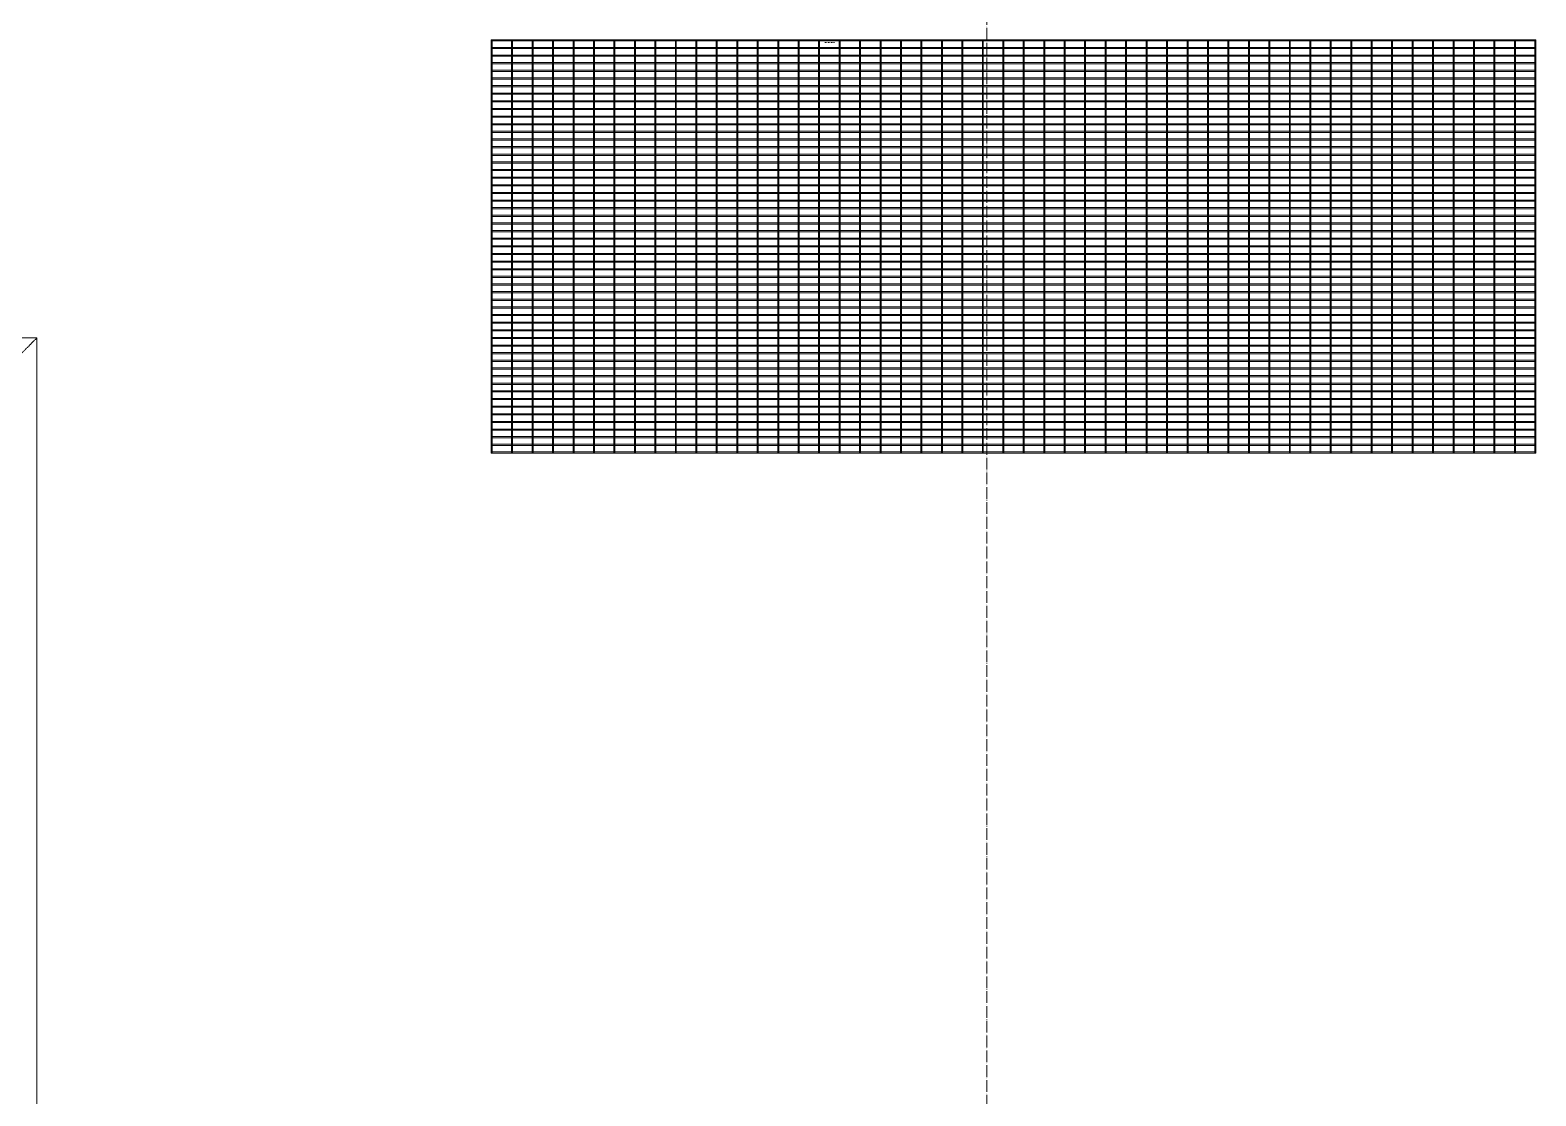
# Model space of a CAD drawing. Header units: millimetres. Extents: x -215207 to 92095, y -30385 to 123050.
# Drawn here: x -176056 to -173505, y -22897 to -21092 of the extents above; entities that cross this region are included whole.
import ezdxf

# ---------------------------------------------------------------- set-up
doc = ezdxf.new("R2010")
doc.units = ezdxf.units.MM
doc.linetypes.add('ADSK_Линия сетки', pattern=[25, 20, -2.5, 0, -2.5])
doc.linetypes.add('ADSK_Невидимые', pattern=[5, 3, -2])
for name, color, linetype, lineweight in [('Линии', 7, 'Continuous', 9), ('Обобщенные модели', 7, 'Continuous', 20), ('Ограждение', 7, 'Continuous', 9), ('Оси', 7, 'Continuous', 9)]:
    doc.layers.add(name, color=color, linetype=linetype, lineweight=lineweight)

# ---------------------------------------------------------------- blocks, each defined once
blk = doc.blocks.new('1 этаж 21082025')
at = {"layer": 'Линии', "linetype": 'ADSK_Невидимые'}
blk.add_line((25225.2, -52554.5), (25241.5, -52554.5), dxfattribs=at)
at = {"layer": 'Обобщенные модели', "lineweight": 9}
for p, q in [((24661.7, -52550), (24660, -52550)), ((24660, -52550), (24660, -53250)), ((26430, -52550), (24660, -52550)), ((24660, -52550), (24660, -52551.9)), ((24660, -52551.9), (26430, -52551.9)), ((24661.7, -53250), (24661.7, -52550)), ((24696.3, -52550), (24694.7, -52550)), ((24694.7, -52550), (24694.7, -53250)), ((24696.3, -53250), (24696.3, -52550)), ((24731, -52550), (24729.3, -52550)), ((24729.3, -52550), (24729.3, -53250)), ((24731, -53250), (24731, -52550)), ((24765.7, -52550), (24764, -52550)), ((24764, -52550), (24764, -53250)), ((24765.7, -53250), (24765.7, -52550)), ((24800.4, -52550), (24798.7, -52550)), ((24798.7, -52550), (24798.7, -53250)), ((24800.4, -53250), (24800.4, -52550)), ((24835, -52550), (24833.4, -52550)), ((24833.4, -52550), (24833.4, -53250)), ((24835, -53250), (24835, -52550)), ((24869.7, -52550), (24868, -52550)), ((24868, -52550), (24868, -53250)), ((24869.7, -53250), (24869.7, -52550)), ((24904.4, -52550), (24902.7, -52550)), ((24902.7, -52550), (24902.7, -53250)), ((24904.4, -53250), (24904.4, -52550)), ((24939.1, -52550), (24937.4, -52550)), ((24937.4, -52550), (24937.4, -53250)), ((24939.1, -53250), (24939.1, -52550)), ((24973.7, -52550), (24972.1, -52550)), ((24972.1, -52550), (24972.1, -53250)), ((24973.7, -53250), (24973.7, -52550)), ((25008.4, -52550), (25006.7, -52550)), ((25006.7, -52550), (25006.7, -53250)), ((25008.4, -53250), (25008.4, -52550)), ((25043.1, -52550), (25041.4, -52550)), ((25041.4, -52550), (25041.4, -53250)), ((25043.1, -53250), (25043.1, -52550)), ((25077.8, -52550), (25076.1, -52550)), ((25076.1, -52550), (25076.1, -53250)), ((25077.8, -53250), (25077.8, -52550)), ((25112.4, -52550), (25110.8, -52550)), ((25110.8, -52550), (25110.8, -53250)), ((25112.4, -53250), (25112.4, -52550)), ((25147.1, -52550), (25145.4, -52550)), ((25145.4, -52550), (25145.4, -53250)), ((25147.1, -53250), (25147.1, -52550)), ((25181.8, -52550), (25180.1, -52550)), ((25180.1, -52550), (25180.1, -53250)), ((25181.8, -53250), (25181.8, -52550)), ((25216.4, -52550), (25214.8, -52550)), ((25214.8, -52550), (25214.8, -53250)), ((25216.4, -53250), (25216.4, -52550)), ((25251.1, -52550), (25249.4, -52550)), ((25249.4, -52550), (25249.4, -53250)), ((25251.1, -53250), (25251.1, -52550)), ((25285.8, -52550), (25284.1, -52550)), ((25284.1, -52550), (25284.1, -53250)), ((25285.8, -53250), (25285.8, -52550)), ((25320.5, -52550), (25318.8, -52550)), ((25318.8, -52550), (25318.8, -53250)), ((25320.5, -53250), (25320.5, -52550)), ((25355.1, -52550), (25353.5, -52550)), ((25353.5, -52550), (25353.5, -53250)), ((25355.1, -53250), (25355.1, -52550)), ((25389.8, -52550), (25388.1, -52550)), ((25388.1, -52550), (25388.1, -53250)), ((25389.8, -53250), (25389.8, -52550)), ((25424.5, -52550), (25422.8, -52550)), ((25422.8, -52550), (25422.8, -53250)), ((25424.5, -53250), (25424.5, -52550)), ((25459.2, -52550), (25457.5, -52550)), ((25457.5, -52550), (25457.5, -53250)), ((25459.2, -53250), (25459.2, -52550)), ((25493.8, -52550), (25492.2, -52550)), ((25492.2, -52550), (25492.2, -53250)), ((25493.8, -53250), (25493.8, -52550)), ((25528.5, -52550), (25526.8, -52550)), ((25526.8, -52550), (25526.8, -53250)), ((25528.5, -53250), (25528.5, -52550)), ((25563.2, -52550), (25561.5, -52550)), ((25561.5, -52550), (25561.5, -53250)), ((25563.2, -53250), (25563.2, -52550)), ((25597.8, -52550), (25596.2, -52550)), ((25596.2, -52550), (25596.2, -53250)), ((25597.8, -53250), (25597.8, -52550)), ((25632.5, -52550), (25630.8, -52550)), ((25630.8, -52550), (25630.8, -53250)), ((25632.5, -53250), (25632.5, -52550)), ((25667.2, -52550), (25665.5, -52550)), ((25665.5, -52550), (25665.5, -53250)), ((25667.2, -53250), (25667.2, -52550)), ((25701.9, -52550), (25700.2, -52550)), ((25700.2, -52550), (25700.2, -53250)), ((25701.9, -53250), (25701.9, -52550)), ((25736.5, -52550), (25734.9, -52550)), ((25734.9, -52550), (25734.9, -53250)), ((25736.5, -53250), (25736.5, -52550)), ((25771.2, -52550), (25769.5, -52550)), ((25769.5, -52550), (25769.5, -53250)), ((25771.2, -53250), (25771.2, -52550)), ((25805.9, -52550), (25804.2, -52550)), ((25804.2, -52550), (25804.2, -53250)), ((25805.9, -53250), (25805.9, -52550)), ((25840.6, -52550), (25838.9, -52550)), ((25838.9, -52550), (25838.9, -53250)), ((25840.6, -53250), (25840.6, -52550)), ((25875.2, -52550), (25873.6, -52550)), ((25873.6, -52550), (25873.6, -53250)), ((25875.2, -53250), (25875.2, -52550)), ((25909.9, -52550), (25908.2, -52550)), ((25908.2, -52550), (25908.2, -53250)), ((25909.9, -53250), (25909.9, -52550)), ((25944.6, -52550), (25942.9, -52550)), ((25942.9, -52550), (25942.9, -53250)), ((25944.6, -53250), (25944.6, -52550)), ((25979.3, -52550), (25977.6, -52550)), ((25977.6, -52550), (25977.6, -53250)), ((25979.3, -53250), (25979.3, -52550)), ((26013.9, -52550), (26012.3, -52550)), ((26012.3, -52550), (26012.3, -53250)), ((26013.9, -53250), (26013.9, -52550)), ((26048.6, -52550), (26046.9, -52550)), ((26046.9, -52550), (26046.9, -53250)), ((26048.6, -53250), (26048.6, -52550)), ((26083.3, -52550), (26081.6, -52550)), ((26081.6, -52550), (26081.6, -53250)), ((26083.3, -53250), (26083.3, -52550)), ((26117.9, -52550), (26116.3, -52550)), ((26116.3, -52550), (26116.3, -53250)), ((26117.9, -53250), (26117.9, -52550)), ((26152.6, -52550), (26150.9, -52550)), ((26150.9, -52550), (26150.9, -53250)), ((26152.6, -53250), (26152.6, -52550)), ((26187.3, -52550), (26185.6, -52550)), ((26185.6, -52550), (26185.6, -53250)), ((26187.3, -53250), (26187.3, -52550)), ((26222, -52550), (26220.3, -52550)), ((26220.3, -52550), (26220.3, -53250)), ((26222, -53250), (26222, -52550)), ((26256.6, -52550), (26255, -52550)), ((26255, -52550), (26255, -53250)), ((26256.6, -53250), (26256.6, -52550)), ((26291.3, -52550), (26289.6, -52550)), ((26289.6, -52550), (26289.6, -53250)), ((26291.3, -53250), (26291.3, -52550)), ((26326, -52550), (26324.3, -52550)), ((26324.3, -52550), (26324.3, -53250)), ((26326, -53250), (26326, -52550)), ((26360.7, -52550), (26359, -52550)), ((26359, -52550), (26359, -53250)), ((26360.7, -53250), (26360.7, -52550)), ((26395.3, -52550), (26393.7, -52550)), ((26393.7, -52550), (26393.7, -53250)), ((26395.3, -53250), (26395.3, -52550)), ((26430, -52550), (26428.3, -52550)), ((26428.3, -52550), (26428.3, -53250)), ((26430, -53250), (26430, -52550)), ((26430, -52551.9), (26430, -52550)), ((26430, -52562.9), (24660, -52562.9)), ((24660, -52562.9), (24660, -52564.9)), ((24660, -52564.9), (26430, -52564.9)), ((26430, -52575.9), (24660, -52575.9)), ((24660, -52575.9), (24660, -52577.8)), ((24660, -52577.8), (26430, -52577.8)), ((26430, -52564.9), (26430, -52562.9)), ((26430, -52577.8), (26430, -52575.9)), ((26430, -52588.8), (24660, -52588.8)), ((24660, -52588.8), (24660, -52590.7)), ((24660, -52590.7), (26430, -52590.7)), ((26430, -52601.7), (24660, -52601.7)), ((24660, -52601.7), (24660, -52603.6)), ((24660, -52603.6), (26430, -52603.6)), ((26430, -52590.7), (26430, -52588.8)), ((26430, -52603.6), (26430, -52601.7)), ((26430, -52614.6), (24660, -52614.6)), ((24660, -52614.6), (24660, -52616.6)), ((24660, -52616.6), (26430, -52616.6)), ((26430, -52627.6), (24660, -52627.6)), ((24660, -52627.6), (24660, -52629.5)), ((24660, -52629.5), (26430, -52629.5)), ((26430, -52616.6), (26430, -52614.6)), ((26430, -52629.5), (26430, -52627.6)), ((26430, -52640.5), (24660, -52640.5)), ((24660, -52640.5), (24660, -52642.4)), ((24660, -52642.4), (26430, -52642.4)), ((26430, -52653.4), (24660, -52653.4)), ((24660, -52653.4), (24660, -52655.3)), ((24660, -52655.3), (26430, -52655.3)), ((26430, -52642.4), (26430, -52640.5)), ((26430, -52655.3), (26430, -52653.4)), ((26430, -52666.3), (24660, -52666.3)), ((24660, -52666.3), (24660, -52668.3)), ((24660, -52668.3), (26430, -52668.3)), ((26430, -52679.3), (24660, -52679.3)), ((24660, -52679.3), (24660, -52681.2)), ((26430, -52668.3), (26430, -52666.3)), ((26430, -52681.2), (26430, -52679.3)), ((24660, -52681.2), (26430, -52681.2)), ((26430, -52692.2), (24660, -52692.2)), ((24660, -52692.2), (24660, -52694.1)), ((24660, -52694.1), (26430, -52694.1)), ((26430, -52705.1), (24660, -52705.1)), ((24660, -52705.1), (24660, -52707.1)), ((26430, -52694.1), (26430, -52692.2)), ((26430, -52707.1), (26430, -52705.1)), ((24660, -52707.1), (26430, -52707.1)), ((26430, -52718.1), (24660, -52718.1)), ((24660, -52718.1), (24660, -52720)), ((24660, -52720), (26430, -52720)), ((26430, -52731), (24660, -52731)), ((24660, -52731), (24660, -52732.9)), ((26430, -52720), (26430, -52718.1)), ((26430, -52732.9), (26430, -52731)), ((24660, -52732.9), (26430, -52732.9)), ((26430, -52743.9), (24660, -52743.9)), ((24660, -52743.9), (24660, -52745.8)), ((24660, -52745.8), (26430, -52745.8)), ((26430, -52756.8), (24660, -52756.8)), ((24660, -52756.8), (24660, -52758.8)), ((26430, -52745.8), (26430, -52743.9)), ((26430, -52758.8), (26430, -52756.8)), ((24660, -52758.8), (26430, -52758.8)), ((26430, -52769.8), (24660, -52769.8)), ((24660, -52769.8), (24660, -52771.7)), ((24660, -52771.7), (26430, -52771.7)), ((26430, -52782.7), (24660, -52782.7)), ((24660, -52782.7), (24660, -52784.6)), ((26430, -52771.7), (26430, -52769.8)), ((26430, -52784.6), (26430, -52782.7)), ((24660, -52784.6), (26430, -52784.6)), ((26430, -52795.6), (24660, -52795.6)), ((24660, -52795.6), (24660, -52797.5)), ((24660, -52797.5), (26430, -52797.5)), ((26430, -52797.5), (26430, -52795.6)), ((26430, -52808.5), (24660, -52808.5)), ((24660, -52808.5), (24660, -52810.5)), ((24660, -52810.5), (26430, -52810.5)), ((26430, -52821.5), (24660, -52821.5)), ((24660, -52821.5), (24660, -52823.4)), ((24660, -52823.4), (26430, -52823.4)), ((26430, -52810.5), (26430, -52808.5)), ((26430, -52823.4), (26430, -52821.5)), ((26430, -52834.4), (24660, -52834.4)), ((24660, -52834.4), (24660, -52836.3)), ((24660, -52836.3), (26430, -52836.3)), ((26430, -52847.3), (24660, -52847.3)), ((24660, -52847.3), (24660, -52849.3)), ((24660, -52849.3), (26430, -52849.3)), ((26430, -52836.3), (26430, -52834.4)), ((26430, -52849.3), (26430, -52847.3)), ((26430, -52860.3), (24660, -52860.3)), ((24660, -52860.3), (24660, -52862.2)), ((24660, -52862.2), (26430, -52862.2)), ((26430, -52873.2), (24660, -52873.2)), ((24660, -52873.2), (24660, -52875.1)), ((24660, -52875.1), (26430, -52875.1)), ((26430, -52862.2), (26430, -52860.3)), ((26430, -52875.1), (26430, -52873.2)), ((26430, -52886.1), (24660, -52886.1)), ((24660, -52886.1), (24660, -52888)), ((24660, -52888), (26430, -52888)), ((26430, -52899), (24660, -52899)), ((24660, -52899), (24660, -52901)), ((24660, -52901), (26430, -52901)), ((26430, -52888), (26430, -52886.1)), ((26430, -52901), (26430, -52899)), ((26430, -52912), (24660, -52912)), ((24660, -52912), (24660, -52913.9)), ((24660, -52913.9), (26430, -52913.9)), ((26430, -52924.9), (24660, -52924.9)), ((24660, -52924.9), (24660, -52926.8)), ((24660, -52926.8), (26430, -52926.8)), ((26430, -52913.9), (26430, -52912)), ((26430, -52926.8), (26430, -52924.9)), ((26430, -52937.8), (24660, -52937.8)), ((24660, -52937.8), (24660, -52939.7)), ((24660, -52939.7), (26430, -52939.7)), ((26430, -52950.7), (24660, -52950.7)), ((24660, -52950.7), (24660, -52952.7)), ((24660, -52952.7), (26430, -52952.7)), ((26430, -52939.7), (26430, -52937.8)), ((26430, -52952.7), (26430, -52950.7)), ((26430, -52963.7), (24660, -52963.7)), ((24660, -52963.7), (24660, -52965.6)), ((24660, -52965.6), (26430, -52965.6)), ((26430, -52976.6), (24660, -52976.6)), ((24660, -52976.6), (24660, -52978.5)), ((24660, -52978.5), (26430, -52978.5)), ((26430, -52965.6), (26430, -52963.7)), ((26430, -52978.5), (26430, -52976.6)), ((26430, -52989.5), (24660, -52989.5)), ((24660, -52989.5), (24660, -52991.5)), ((24660, -52991.5), (26430, -52991.5)), ((26430, -53002.5), (24660, -53002.5)), ((24660, -53002.5), (24660, -53004.4)), ((24660, -53004.4), (26430, -53004.4)), ((26430, -52991.5), (26430, -52989.5)), ((26430, -53004.4), (26430, -53002.5)), ((26430, -53015.4), (24660, -53015.4)), ((24660, -53015.4), (24660, -53017.3)), ((24660, -53017.3), (26430, -53017.3)), ((26430, -53028.3), (24660, -53028.3)), ((24660, -53028.3), (24660, -53030.2)), ((24660, -53030.2), (26430, -53030.2)), ((26430, -53017.3), (26430, -53015.4)), ((26430, -53030.2), (26430, -53028.3)), ((26430, -53041.2), (24660, -53041.2)), ((24660, -53041.2), (24660, -53043.2)), ((24660, -53043.2), (26430, -53043.2)), ((26430, -53054.2), (24660, -53054.2)), ((24660, -53054.2), (24660, -53056.1)), ((24660, -53056.1), (26430, -53056.1)), ((26430, -53043.2), (26430, -53041.2)), ((26430, -53056.1), (26430, -53054.2)), ((26430, -53067.1), (24660, -53067.1)), ((24660, -53067.1), (24660, -53069)), ((24660, -53069), (26430, -53069)), ((26430, -53080), (24660, -53080)), ((24660, -53080), (24660, -53081.9)), ((24660, -53081.9), (26430, -53081.9)), ((26430, -53069), (26430, -53067.1)), ((26430, -53081.9), (26430, -53080)), ((26430, -53092.9), (24660, -53092.9)), ((24660, -53092.9), (24660, -53094.9)), ((24660, -53094.9), (26430, -53094.9)), ((26430, -53105.9), (24660, -53105.9)), ((24660, -53105.9), (24660, -53107.8)), ((24660, -53107.8), (26430, -53107.8)), ((26430, -53094.9), (26430, -53092.9)), ((26430, -53107.8), (26430, -53105.9)), ((26430, -53118.8), (24660, -53118.8)), ((24660, -53118.8), (24660, -53120.7)), ((24660, -53120.7), (26430, -53120.7)), ((26430, -53131.7), (24660, -53131.7)), ((24660, -53131.7), (24660, -53133.7)), ((24660, -53133.7), (26430, -53133.7)), ((26430, -53120.7), (26430, -53118.8)), ((26430, -53133.7), (26430, -53131.7)), ((26430, -53144.7), (24660, -53144.7)), ((24660, -53144.7), (24660, -53146.6)), ((24660, -53146.6), (26430, -53146.6)), ((26430, -53157.6), (24660, -53157.6)), ((24660, -53157.6), (24660, -53159.5)), ((24660, -53159.5), (26430, -53159.5)), ((26430, -53146.6), (26430, -53144.7)), ((26430, -53159.5), (26430, -53157.6)), ((26430, -53170.5), (24660, -53170.5)), ((24660, -53170.5), (24660, -53172.4)), ((24660, -53172.4), (26430, -53172.4)), ((26430, -53183.4), (24660, -53183.4)), ((24660, -53183.4), (24660, -53185.4)), ((24660, -53185.4), (26430, -53185.4)), ((26430, -53172.4), (26430, -53170.5)), ((26430, -53185.4), (26430, -53183.4)), ((26430, -53196.4), (24660, -53196.4)), ((24660, -53196.4), (24660, -53198.3)), ((24660, -53198.3), (26430, -53198.3)), ((26430, -53209.3), (24660, -53209.3)), ((24660, -53209.3), (24660, -53211.2)), ((24660, -53211.2), (26430, -53211.2)), ((26430, -53198.3), (26430, -53196.4)), ((26430, -53211.2), (26430, -53209.3)), ((26430, -53222.2), (24660, -53222.2)), ((24660, -53222.2), (24660, -53224.1)), ((24660, -53224.1), (26430, -53224.1)), ((26430, -53235.1), (24660, -53235.1)), ((24660, -53235.1), (24660, -53237.1)), ((24660, -53237.1), (26430, -53237.1)), ((26430, -53224.1), (26430, -53222.2)), ((26430, -53237.1), (26430, -53235.1)), ((26430, -53248.1), (24660, -53248.1)), ((24660, -53248.1), (24660, -53250)), ((24660, -53250), (26430, -53250)), ((24660, -53250), (24661.7, -53250)), ((24694.7, -53250), (24696.3, -53250)), ((24729.3, -53250), (24731, -53250)), ((24764, -53250), (24765.7, -53250)), ((24798.7, -53250), (24800.4, -53250)), ((24833.4, -53250), (24835, -53250)), ((24868, -53250), (24869.7, -53250)), ((24902.7, -53250), (24904.4, -53250)), ((24937.4, -53250), (24939.1, -53250)), ((24972.1, -53250), (24973.7, -53250)), ((25006.7, -53250), (25008.4, -53250)), ((25041.4, -53250), (25043.1, -53250)), ((25076.1, -53250), (25077.8, -53250)), ((25110.8, -53250), (25112.4, -53250)), ((25145.4, -53250), (25147.1, -53250)), ((25180.1, -53250), (25181.8, -53250)), ((25214.8, -53250), (25216.4, -53250)), ((25249.4, -53250), (25251.1, -53250)), ((25284.1, -53250), (25285.8, -53250)), ((25318.8, -53250), (25320.5, -53250)), ((25353.5, -53250), (25355.1, -53250)), ((25388.1, -53250), (25389.8, -53250)), ((25422.8, -53250), (25424.5, -53250)), ((25457.5, -53250), (25459.2, -53250)), ((25492.2, -53250), (25493.8, -53250)), ((25526.8, -53250), (25528.5, -53250)), ((25561.5, -53250), (25563.2, -53250)), ((25596.2, -53250), (25597.8, -53250)), ((25630.8, -53250), (25632.5, -53250)), ((25665.5, -53250), (25667.2, -53250)), ((25700.2, -53250), (25701.9, -53250)), ((25734.9, -53250), (25736.5, -53250)), ((25769.5, -53250), (25771.2, -53250)), ((25804.2, -53250), (25805.9, -53250)), ((25838.9, -53250), (25840.6, -53250)), ((25873.6, -53250), (25875.2, -53250)), ((25908.2, -53250), (25909.9, -53250)), ((25942.9, -53250), (25944.6, -53250)), ((25977.6, -53250), (25979.3, -53250)), ((26012.3, -53250), (26013.9, -53250)), ((26046.9, -53250), (26048.6, -53250)), ((26081.6, -53250), (26083.3, -53250)), ((26116.3, -53250), (26117.9, -53250)), ((26150.9, -53250), (26152.6, -53250)), ((26185.6, -53250), (26187.3, -53250)), ((26220.3, -53250), (26222, -53250)), ((26255, -53250), (26256.6, -53250)), ((26289.6, -53250), (26291.3, -53250)), ((26324.3, -53250), (26326, -53250)), ((26359, -53250), (26360.7, -53250)), ((26393.7, -53250), (26395.3, -53250)), ((26428.3, -53250), (26430, -53250)), ((26430, -53250), (26430, -53248.1))]:
    blk.add_line(p, q, dxfattribs=at)
at = {"layer": 'Ограждение'}
for p, q in [((23890.4, -53055), (21850, -53055)), ((23890.4, -54728.6), (23890.4, -53055))]:
    blk.add_line(p, q, dxfattribs=at)
blk.add_open_spline([(23840.4, -53105), (23840.4, -53105), (23840.8, -53104.6), (23842.2, -53103.2), (23843.7, -53101.7), (23845.2, -53100.2), (23846.6, -53098.8), (23848.1, -53097.3), (23850.1, -53095.3), (23852.4, -53093), (23854.3, -53091.1), (23855.8, -53089.6), (23857.4, -53088), (23858.9, -53086.5), (23860.5, -53084.9), (23862.1, -53083.3), (23863.8, -53081.6), (23865.4, -53080), (23867, -53078.4), (23868.7, -53076.7), (23870.3, -53075.1), (23871.9, -53073.5), (23873.4, -53072), (23875, -53070.4), (23876.5, -53068.9), (23877.9, -53067.5), (23879.3, -53066.1), (23881.1, -53064.3), (23882.7, -53062.7), (23884.2, -53061.2), (23885.6, -53059.8), (23887.1, -53058.3), (23888.6, -53056.8), (23890, -53055.4), (23890.4, -53055), (23890.4, -53055)], degree=3, knots=[0, 0, 0, 0, 0.083333, 0.125, 0.166667, 0.208333, 0.229167, 0.25, 0.291667, 0.333333, 0.354167, 0.375, 0.395833, 0.416667, 0.4375, 0.458333, 0.479167, 0.5, 0.520833, 0.541667, 0.5625, 0.583333, 0.604167, 0.625, 0.645833, 0.666667, 0.6875, 0.708333, 0.75, 0.770833, 0.791667, 0.833333, 0.875, 0.916667, 1, 1, 1, 1], dxfattribs=at)
at = {"layer": 'Оси', "linetype": 'ADSK_Линия сетки'}
blk.add_line((25500, 5350.6), (25500, -60626.1), dxfattribs=at)

msp = doc.modelspace()

# ---------------------------------------------------------------- block references
msp.add_blockref('1 этаж 21082025', (-199934.8, 31441.4))

doc.saveas('drawing.dxf')
